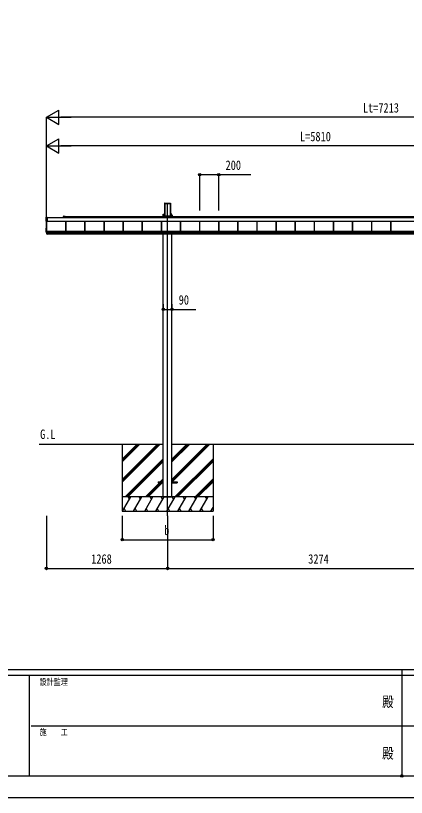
# Model space of a CAD drawing. Units: millimetres, scale not verified. Extents: x -12615 to 12615, y -8910 to 8910.
# Drawn here: x -4056 to 33, y -8910 to -731 of the extents above; entities that cross this region are included whole.
import ezdxf
from ezdxf.enums import TextEntityAlignment as Align

# ---------------------------------------------------------------- set-up
doc = ezdxf.new("R2010")
doc.units = ezdxf.units.MM
doc.header["$LTSCALE"] = 50
doc.header["$PDMODE"] = 32
doc.header["$PDSIZE"] = 25
for name, color, linetype in [('0-2_USER1', 3, 'Continuous'), ('0-3_YKK_12', 2, 'Continuous'), ('0-5_YKK_A1', 4, 'Continuous'), ('0-6_YKK_D', 6, 'Continuous'), ('0-7_YKK_ZWAK', 7, 'Continuous')]:
    doc.layers.add(name, color=color, linetype=linetype)
doc.styles.add('ＭＳ ゴシック', font='')
doc.styles.get('ＭＳ ゴシック').set_extended_font_data('MS Gothic')

msp = doc.modelspace()

# ---------------------------------------------------------------- linework, layer by layer
at = {"layer": '0-3_YKK_12'}
msp.add_line((-2465.58, -5965), (-2465.58, -2692.61), dxfattribs=at)
at = {"layer": '0-5_YKK_A1'}
for p, q in [((-2496.83, -2697.96), (-2496.83, -2814.63)), ((-2496.47, -2692.11), (-2496.82, -2697.61)), ((-2496.03, -2692.57), (-2496.47, -2692.11)), ((-2495.97, -2691.64), (-2493.93, -2691.64)), ((-2495.97, -2691.64), (-2495.53, -2692.11)), ((-2495.95, -2808.58), (-2495.95, -2693.46)), ((-2495.46, -2693.13), (-2495.46, -2808.26)), ((-2493.62, -2691.97), (-2493.93, -2691.64)), ((-2493.62, -2691.97), (-2437.54, -2691.97)), ((-2493.08, -2695.11), (-2438.08, -2695.11)), ((-2493.08, -2816.46), (-2493.08, -2695.11)), ((-2437.54, -2691.97), (-2437.23, -2691.64)), ((-2437.23, -2691.64), (-2435.19, -2691.64)), ((-2435.71, -2808.26), (-2435.71, -2693.13)), ((-2435.63, -2692.11), (-2435.19, -2691.64)), ((-2435.21, -2693.46), (-2435.21, -2808.58)), ((-2434.69, -2692.11), (-2435.13, -2692.57)), ((-2434.69, -2692.11), (-2434.35, -2697.61)), ((-2434.33, -2697.96), (-2434.33, -2814.63)), ((-3735.08, -2881.97), (-3735.08, -2840.94)), ((-3727.08, -2841.53), (2046.42, -2841.53)), ((-3554.08, -2841.53), (-3554.08, -2831.55)), ((-3551.58, -2829.05), (-3544.04, -2829.05)), ((-3551.58, -2831.55), (1746.42, -2831.55)), ((-3551.58, -2831.85), (-3551.58, -2841.53)), ((-3537.83, -2831.55), (-3551.28, -2831.55)), ((-3543.12, -2829.05), (-3537.83, -2829.05)), ((-2513.45, -2825.38), (-2513.45, -2825.88)), ((-2513.45, -2825.88), (-2512.99, -2825.88)), ((-2512.99, -2825.38), (-2512.99, -2818.5)), ((-2510.99, -2825.38), (-2512.99, -2825.38)), ((-2510.99, -2825.88), (-2512.99, -2825.88)), ((-2512.98, -2825.38), (-2512.98, -2825.88)), ((-2512.95, -2817.53), (-2497.94, -2817.53)), ((-2510.99, -2818.58), (-2510.99, -2825.38)), ((-2497.42, -2818.58), (-2510.99, -2818.58)), ((-2510.99, -2825.38), (-2420.17, -2825.38)), ((-2510.99, -2825.38), (-2510.99, -2825.88)), ((-2510.99, -2825.88), (-2420.17, -2825.88)), ((-2510.78, -2808.2), (-2496.83, -2808.2)), ((-2510.78, -2817.53), (-2510.78, -2808.2)), ((-2510.78, -2831.55), (-2510.78, -2825.88)), ((-2510.58, -2825.88), (-2510.58, -2831.55)), ((-2509.58, -2825.54), (-2421.58, -2825.54)), ((-2496.85, -2814.99), (-2496.94, -2816.6)), ((-2496.42, -2817.15), (-2496.04, -2811.06)), ((-2495.55, -2811.09), (-2495.92, -2817.18)), ((-2435.24, -2817.18), (-2435.62, -2811.09)), ((-2435.12, -2811.06), (-2434.74, -2817.15)), ((-2420.38, -2808.2), (-2434.33, -2808.2)), ((-2434.32, -2814.99), (-2434.22, -2816.6)), ((-2433.75, -2818.08), (-2420.17, -2818.08)), ((-2420.17, -2818.58), (-2433.75, -2818.58)), ((-2433.22, -2817.53), (-2418.21, -2817.53)), ((-2420.58, -2825.88), (-2420.58, -2831.55)), ((-2420.38, -2817.53), (-2420.38, -2808.2)), ((-2420.38, -2831.55), (-2420.38, -2825.88)), ((-2420.17, -2818.08), (-2420.17, -2818.58)), ((-2420.17, -2825.38), (-2420.17, -2818.58)), ((-2418.18, -2825.38), (-2420.17, -2825.38)), ((-2420.17, -2825.38), (-2420.17, -2825.88)), ((-2418.18, -2825.88), (-2420.17, -2825.88)), ((-2418.18, -2818.5), (-2418.18, -2825.38)), ((-2418.18, -2825.38), (-2418.18, -2825.88)), ((-2417.71, -2825.88), (-2418.18, -2825.88)), ((-2417.71, -2825.38), (-2417.71, -2825.88)), ((-3727.08, -2883.24), (-3734.61, -2882.78)), ((-3733.58, -2996.94), (-3733.58, -2882.84)), ((-3728.58, -3014.97), (-3728.58, -2883.15)), ((-3727.08, -2881.47), (2065.42, -2881.47)), ((-3727.08, -2881.71), (2065.42, -2881.71)), ((-3727.08, -2882.74), (-3727.08, -2883.24)), ((-3530.08, -2987.7), (-3530.08, -2881.71)), ((-3529.68, -2987.7), (-3529.68, -2881.71)), ((-3527.08, -2987.7), (-3527.08, -2881.71)), ((-3330.08, -2987.7), (-3330.08, -2881.71)), ((-3327.48, -2987.7), (-3327.48, -2881.71)), ((-3327.08, -2987.7), (-3327.08, -2881.71)), ((-3130.08, -2987.7), (-3130.08, -2881.71)), ((-3127.48, -2987.7), (-3127.48, -2881.71)), ((-3127.08, -2987.7), (-3127.08, -2881.71)), ((-2930.08, -2987.7), (-2930.08, -2881.71)), ((-2927.48, -2987.7), (-2927.48, -2881.71)), ((-2927.08, -2987.7), (-2927.08, -2881.71)), ((-2730.08, -2987.7), (-2730.08, -2881.71)), ((-2727.48, -2987.7), (-2727.48, -2881.71)), ((-2727.08, -2987.7), (-2727.08, -2881.71)), ((-2530.08, -2987.7), (-2530.08, -2881.71)), ((-2527.48, -2987.7), (-2527.48, -2881.71)), ((-2527.08, -2987.7), (-2527.08, -2881.71)), ((-2330.08, -2987.7), (-2330.08, -2881.71)), ((-2327.48, -2987.7), (-2327.48, -2881.71)), ((-2327.08, -2987.7), (-2327.08, -2881.71)), ((-2130.08, -2987.7), (-2130.08, -2881.71)), ((-2127.48, -2987.7), (-2127.48, -2881.71)), ((-2127.08, -2987.7), (-2127.08, -2881.71)), ((-1930.08, -2987.7), (-1930.08, -2881.71)), ((-1927.48, -2987.7), (-1927.48, -2881.71)), ((-1927.08, -2987.7), (-1927.08, -2881.71)), ((-1730.08, -2987.7), (-1730.08, -2881.71)), ((-1727.48, -2987.7), (-1727.48, -2881.71)), ((-1727.08, -2987.7), (-1727.08, -2881.71)), ((-1530.08, -2987.7), (-1530.08, -2881.71)), ((-1527.48, -2987.7), (-1527.48, -2881.71)), ((-1527.08, -2987.7), (-1527.08, -2881.71)), ((-1330.08, -2987.7), (-1330.08, -2881.71)), ((-1327.48, -2987.7), (-1327.48, -2881.71)), ((-1327.08, -2987.7), (-1327.08, -2881.71)), ((-1130.08, -2987.7), (-1130.08, -2881.71)), ((-1127.48, -2987.7), (-1127.48, -2881.71)), ((-1127.08, -2987.7), (-1127.08, -2881.71)), ((-930.08, -2987.7), (-930.08, -2881.71)), ((-927.48, -2987.7), (-927.48, -2881.71)), ((-927.08, -2987.7), (-927.08, -2881.71)), ((-730.08, -2987.7), (-730.08, -2881.71)), ((-730.08, -2987.7), (-730.08, -2881.71)), ((-727.48, -2987.7), (-727.48, -2881.71)), ((-727.48, -2987.7), (-727.48, -2881.71)), ((-727.08, -2987.7), (-727.08, -2881.71)), ((-530.08, -2987.7), (-530.08, -2881.71)), ((-527.48, -2987.7), (-527.48, -2881.71)), ((-527.08, -2987.7), (-527.08, -2881.71)), ((-330.08, -2987.7), (-330.08, -2881.71)), ((-327.48, -2987.7), (-327.48, -2881.71)), ((-327.08, -2987.7), (-327.08, -2881.71)), ((-130.08, -2987.7), (-130.08, -2881.71)), ((-127.48, -2987.7), (-127.48, -2881.71)), ((-127.08, -2987.7), (-127.08, -2881.71)), ((-3735.08, -2997.32), (-3735.08, -2956.29)), ((-3734.61, -2955.8), (-3733.58, -2955.73)), ((-3728.58, -2998.49), (-3734.61, -2998.13)), ((-3733.58, -2996.94), (-3728.58, -2996.94)), ((-3728.58, -2987.44), (-3725.08, -2987.44)), ((-3725.08, -3009.88), (-3728.58, -3009.88)), ((-3728.58, -3016.5), (-3725.08, -3016.5)), ((-3725.08, -2987.7), (2067.92, -2987.7)), ((-3725.08, -2989.71), (2067.92, -2989.71)), ((-3725.08, -2991.51), (2067.92, -2991.51)), ((-3725.08, -2991.51), (2067.92, -2991.51)), ((-3725.08, -3008.48), (2067.92, -3008.48)), ((-3725.08, -3014.97), (2067.92, -3014.97)), ((-2510.78, -5765), (-2510.78, -3014.97)), ((-2420.38, -5765), (-2420.38, -3014.97)), ((-3810.35, -5215), (-2510.78, -5215)), ((-2940.44, -5215), (-2940.44, -5915)), ((-2940.44, -5584.18), (-2571.26, -5215)), ((-2940.44, -5598.32), (-2557.12, -5215)), ((-2940.44, -5612.46), (-2542.98, -5215)), ((-2940.44, -5400.33), (-2755.11, -5215)), ((-2940.44, -5386.19), (-2769.25, -5215)), ((-2940.44, -5372.05), (-2783.39, -5215)), ((-2420.38, -5215), (763.22, -5215)), ((-2420.24, -5584.48), (-2050.76, -5215)), ((-2420.24, -5598.62), (-2036.62, -5215)), ((-2420.24, -5400.63), (-2234.61, -5215)), ((-2420.24, -5386.49), (-2248.75, -5215)), ((-2420.24, -5372.35), (-2262.89, -5215)), ((-2417.98, -5610.5), (-2022.48, -5215)), ((-1990.44, -5215), (-1990.44, -5915)), ((-2909.13, -5765), (-2510.64, -5366.51)), ((-2894.99, -5765), (-2510.64, -5380.65)), ((-2880.85, -5765), (-2510.64, -5394.8)), ((-2388.63, -5765), (-1990.44, -5366.81)), ((-2374.49, -5765), (-1990.44, -5380.95)), ((-2360.35, -5765), (-1990.44, -5395.1)), ((-2697, -5765), (-2551.5, -5619.5)), ((-2682.86, -5765), (-2537.36, -5619.5)), ((-2668.71, -5765), (-2523.21, -5619.5)), ((-2565.64, -5610.5), (-2565.64, -5619.5)), ((-2565.64, -5610.5), (-2510.64, -5610.5)), ((-2565.64, -5619.5), (-2510.64, -5619.5)), ((-2542.5, -5610.5), (-2510.64, -5578.64)), ((-2528.36, -5610.5), (-2510.64, -5592.78)), ((-2514.21, -5610.5), (-2510.64, -5606.93)), ((-2420.64, -5610.5), (-2365.64, -5610.5)), ((-2420.64, -5619.5), (-2365.64, -5619.5)), ((-2365.64, -5610.5), (-2365.64, -5619.5)), ((-2176.5, -5765), (-1990.44, -5578.94)), ((-2162.36, -5765), (-1990.44, -5593.08)), ((-2148.21, -5765), (-1990.44, -5607.23)), ((-1990.44, -5765), (-2940.44, -5765)), ((-2936.16, -5915), (-2849.56, -5765)), ((-2864.56, -5790.98), (-2879.56, -5765)), ((-2820.69, -5915), (-2734.09, -5765)), ((-2749.09, -5790.98), (-2764.09, -5765)), ((-2705.22, -5915), (-2618.62, -5765)), ((-2633.62, -5790.98), (-2648.62, -5765)), ((-2589.75, -5915), (-2503.15, -5765)), ((-2518.15, -5790.98), (-2533.15, -5765)), ((-2510.78, -5765), (-2420.38, -5765)), ((-2474.28, -5915), (-2387.68, -5765)), ((-2402.68, -5790.98), (-2417.68, -5765)), ((-2358.81, -5915), (-2272.21, -5765)), ((-2287.21, -5790.98), (-2302.21, -5765)), ((-2243.34, -5915), (-2156.74, -5765)), ((-2186.74, -5765), (-2171.74, -5790.98)), ((-2127.87, -5915), (-2041.27, -5765)), ((-2071.27, -5765), (-2056.27, -5790.98)), ((-2012.4, -5915), (-1990.44, -5876.96)), ((-2940.44, -5915), (-1990.44, -5915)), ((-2921.17, -5889.02), (-2906.17, -5915)), ((-2805.7, -5889.02), (-2790.7, -5915)), ((-2690.23, -5889.02), (-2675.23, -5915)), ((-2574.75, -5889.02), (-2559.75, -5915)), ((-2459.28, -5889.02), (-2444.29, -5915)), ((-2343.81, -5889.02), (-2328.82, -5915)), ((-2228.34, -5889.02), (-2213.35, -5915)), ((-2112.88, -5889.02), (-2097.88, -5915)), ((-1997.41, -5889.02), (-1990.44, -5901.08))]:
    msp.add_line(p, q, dxfattribs=at)
for points in [[(-3734.61, -2840.45), (-3727.08, -2839.99), (-3727.08, -2840.49), (-3727.08, -2882.74)], [(-2513.45, -2818.03), (-2513.45, -2825.38), (-2512.99, -2825.38)], [(-2510.99, -2818.58), (-2510.99, -2818.08), (-2497.42, -2818.08)], [(-2417.71, -2818.03), (-2417.71, -2825.38), (-2418.18, -2825.38)], [(-3728.58, -2987.44), (-3728.58, -3009.88), (-3728.58, -3016.5)], [(-3725.58, -2987.44), (-3725.58, -3009.88), (-3725.58, -3016.5)], [(-3725.08, -2987.44), (-3725.08, -3009.88), (-3725.08, -3016.5)]]:
    msp.add_lwpolyline(points, dxfattribs=at)
for centre, radius, start, end in [((-3734.59, -2840.94), 0.497, 93.16944, 179.94772), ((-3551.58, -2831.55), 2.5, 90, 180), ((-3551.28, -2831.85), 0.3, 90, 180), ((-3544.04, -2829.25), 0.2, 23.57818, 90), ((-3543.58, -2829.05), 0.3, 203.57818, 336.42182), ((-3543.12, -2829.25), 0.2, 90, 156.42182), ((-3537.83, -2830.3), 1.25, 270, 90), ((-2512.49, -2818.5), 0.501, 90.24971, 179.75029), ((-2418.68, -2818.5), 0.501, 0.24971, 89.75029), ((-3734.21, -2882), 0.873, 177.74142, 242.53793), ((-3734.59, -2956.29), 0.497, 93.16944, 179.94772), ((-3734.21, -2997.35), 0.873, 177.74142, 242.53793)]:
    msp.add_arc(centre, radius, start, end, dxfattribs=at)
for centre, major_axis, ratio, start_param, end_param in [((-2496.79, -2697.61), (0.031, 0.5), 0.061627, 1.5746234, 2.3600215), ((-2495.97, -2692.14), (0.346, -0.364), 0.996462, 2.3838095, 3.8892836), ((-2496.26, -2695.61), (0.22, 3.04), 0.070684, 5.5043854, 6.2286971), ((-2495.76, -2695.64), (0.22, 3.54), 0.060877, 5.5025319, 6.2268436), ((-2435.4, -2695.64), (-0.22, 3.54), 0.060877, 0.0563417, 0.7806534), ((-2434.91, -2695.61), (-0.22, 3.04), 0.070684, 0.0544883, 0.7787999), ((-2435.19, -2692.14), (-0.346, -0.364), 0.996462, 2.3939017, 3.8993758), ((-2434.38, -2697.61), (-0.031, 0.5), 0.061627, 3.9231638, 4.7085619), ((-2512.95, -2818.03), (0.355, -0.355), 0.99628, 2.358058, 3.9251274), ((-2510.99, -2818.49), (2, 0), 0.045872, 3.2026792, 4.712389), ((-2510.99, -2817.99), (1.5, 0), 0.061163, 3.2026792, 4.712389), ((-2497.94, -2816.53), (0.691, -0.728), 0.996462, 5.5254021, 7.0308762), ((-2497.42, -2817.08), (-0.693, 0.73), 0.992955, 2.3838095, 3.8892836), ((-2497.42, -2817.08), (1.04, -1.09), 0.996462, 5.5254021, 7.0308762), ((-2496.88, -2814.99), (0.031, 0.5), 0.061627, 4.716216, 5.5016142), ((-2496.26, -2811.06), (0.22, 3.5), 0.061627, 4.716216, 5.5016142), ((-2495.76, -2811.09), (0.22, 4), 0.053972, 4.7153191, 5.5007173), ((-2435.4, -2811.09), (-0.22, 4), 0.053972, 0.782468, 1.5678662), ((-2433.74, -2817.08), (-1.04, -1.09), 0.996462, 5.5354944, 7.0409685), ((-2434.9, -2811.06), (-0.22, 3.5), 0.061627, 0.7815711, 1.5669693), ((-2433.74, -2817.08), (0.693, 0.73), 0.992955, 2.3939017, 3.8993758), ((-2434.29, -2814.99), (-0.031, 0.5), 0.061627, 0.7815711, 1.5669693), ((-2433.22, -2816.53), (-0.691, -0.728), 0.996462, 5.5354944, 7.0409685), ((-2420.17, -2817.99), (1.5, 0), 0.061163, 4.712389, 6.2220988), ((-2420.17, -2818.49), (2, 0), 0.045872, 4.712389, 6.2220988), ((-2418.21, -2818.03), (-0.355, -0.355), 0.99628, 2.358058, 3.9251274)]:
    msp.add_ellipse(centre, major_axis=major_axis, ratio=ratio, start_param=start_param, end_param=end_param, dxfattribs=at)
at = {"layer": '0-6_YKK_D'}
for p, q in [((-3733.58, -1794.63), (-3603.68, -1719.63)), ((-3733.58, -2839.08), (-3733.58, -1793.63)), ((-3733.58, -1794.63), (-3603.68, -1869.63)), ((-3733.58, -1794.63), (-3473.77, -1794.63)), ((-3603.68, -1869.63), (-3603.68, -1719.63)), ((3329.42, -1794.63), (-3583.58, -1794.63)), ((-3733.58, -2094.63), (-3603.68, -2019.63)), ((-3603.68, -2169.63), (-3603.68, -2019.63)), ((-3733.58, -2840.08), (-3733.58, -2093.63)), ((-3733.58, -2094.63), (-3603.68, -2169.63)), ((-3733.58, -2094.63), (-3473.77, -2094.63)), ((1926.42, -2094.63), (-3583.58, -2094.63)), ((-2130.08, -2768.59), (-2130.08, -2393.63)), ((-1930.08, -2768.59), (-1930.08, -2393.63)), ((-2510.78, -3751.35), (-2510.78, -3805.37)), ((-2420.38, -3751.35), (-2420.38, -3805.37)), ((-3733.58, -5965), (-3733.58, -6516)), ((-2940.44, -5965), (-2940.44, -6216)), ((-2465.58, -5966), (-2465.58, -6516)), ((-2465.58, -5966), (-2465.58, -6516)), ((-1990.44, -5965), (-1990.44, -6216)), ((-2940.44, -6215), (-1990.44, -6215)), ((-3733.58, -6515), (-2465.58, -6515)), ((-2465.58, -6515), (808.42, -6515))]:
    msp.add_line(p, q, dxfattribs=at)
for points in [[(-2130.08, -2394.63), (-1930.08, -2394.63), (-1594.28, -2394.63)], [(-2510.78, -3804.37), (-2420.38, -3804.37), (-2170.98, -3804.37)]]:
    msp.add_lwpolyline(points, dxfattribs=at)
for centre in [(-2130.08, -2394.63), (-1930.08, -2394.63), (-2510.78, -3804.37), (-2420.38, -3804.37), (-2940.44, -6215), (-1990.44, -6215), (-3733.58, -6515), (-2465.58, -6515), (-2465.58, -6515)]:
    msp.add_circle(centre, 12.75, dxfattribs=at)
at = {"layer": '0-7_YKK_ZWAK'}
for p, q in [((11685.06, -7575), (-11714.94, -7575)), ((-14.94, -7575), (-14.94, -8685)), ((-3914.94, -7635), (-11714.94, -7635)), ((-3914.94, -7635), (-3914.94, -8685)), ((-14.94, -7635), (-3914.94, -7635)), ((3885.06, -7635), (-14.94, -7635)), ((-3892.44, -8160), (-14.94, -8160)), ((-14.94, -8160), (3885.06, -8160)), ((-11714.94, -8685), (-3914.94, -8685)), ((-3914.94, -8685), (-14.94, -8685)), ((-14.94, -8685), (3885.06, -8685))]:
    msp.add_line(p, q, dxfattribs=at)
msp.add_lwpolyline([(-12615, -8910), (12615, -8910), (12615, 8910), (-12615, 8910)], close=True, dxfattribs=at)
msp.add_point((-14.94, -8685), dxfattribs=at)

# ---------------------------------------------------------------- texts
at = {"layer": '0-2_USER1', "style": 'ＭＳ ゴシック', "width": 0.8}
msp.add_text('G.L', height=98.97, dxfattribs=at).set_placement((-3799.21, -5190.24), align=Align.BOTTOM_LEFT)
at = {"layer": '0-6_YKK_D', "style": 'ＭＳ ゴシック', "width": 0.8}
for s, p in [('Lt=7213', (-422.28, -1774.63)), ('L=5810', (-1080.58, -2074.63)), ('200', (-1859.08, -2374.63)), ('90', (-2349.38, -3784.37)), ('b', (-2501.44, -6195)), ('1268', (-3265.18, -6495)), ('3274', (-994.18, -6495))]:
    msp.add_text(s, height=98.97, dxfattribs=at).set_placement(p, align=Align.BOTTOM_LEFT)
at = {"layer": '0-7_YKK_ZWAK', "style": 'ＭＳ ゴシック', "width": 0.8}
for s, height, p in [('設計監理', 65.98, (-3804.94, -7755)), ('殿', 110, (-221, -7997.5)), ('施\u3000\u3000工', 65.98, (-3804.94, -8280)), ('殿', 110, (-221, -8537.5))]:
    msp.add_text(s, height=height, dxfattribs=at).set_placement(p, align=Align.BOTTOM_LEFT)

doc.saveas('drawing.dxf')
